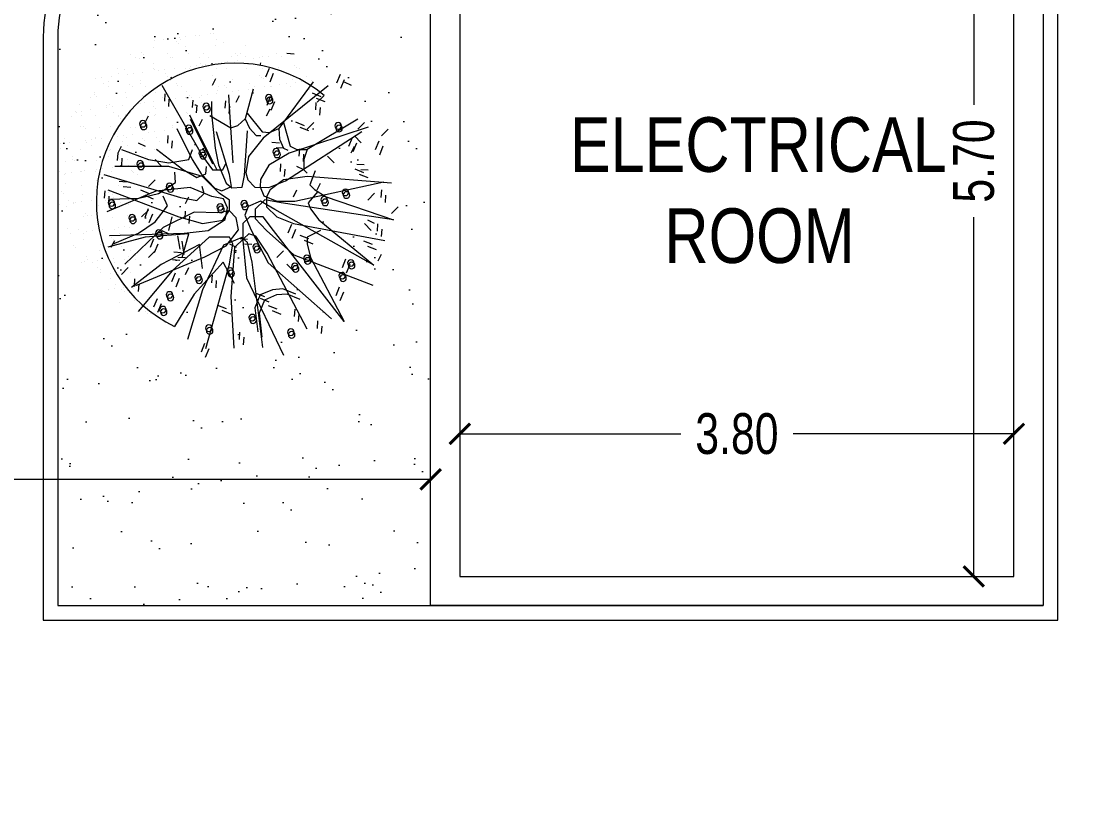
# Model space of a CAD drawing. Header units: millimetres. Extents: x -401 to 2889, y -234 to 146.
# Drawn here: x 91.46 to 98.68, y -14.78 to -9.48 of the extents above; entities that cross this region are included whole.
import ezdxf

# ---------------------------------------------------------------- set-up
doc = ezdxf.new("R2010")
doc.units = ezdxf.units.MM
doc.header["$LTSCALE"] = 3
doc.header["$MEASUREMENT"] = 0
doc.linetypes.add('AXES2', pattern=[1.125, 0.75, -0.125, 0.125, -0.125])
doc.linetypes.add('CONTINU', pattern=[0])
doc.layers.get('0').update_dxf_attribs({"color": 3, "lineweight": 9})
for name, color, linetype, lineweight in [('DIM-IN', 1, 'Continuous', 0), ('Drw - Arch - brick (0.20)', 7, 'CONTINU', 20), ('Drw - Dimension', 1, 'CONTINU', 0), ('HATCH', 253, 'Continuous', 0), ('hatch 2', 251, 'Continuous', 0), ('text', 7, 'Continuous', 0), ('WALKWAY', 42, 'Continuous', 13)]:
    doc.layers.add(name, color=color, linetype=linetype, lineweight=lineweight)
doc.layers.add('SCHEMATIC', color=7, linetype='Continuous')
doc.styles.add('drwazah arabic', font='ARIALUNI.TTF', dxfattribs={"width": 0.75})
doc.styles.get("Standard").update_dxf_attribs({"font": 'simplex.shx', "width": 0.8})
doc.dimstyles.new('Arch A-D 1-200m', dxfattribs={"dimscale": 2, "dimtxt": 0.14, "dimasz": 0.07, "dimexe": 0, "dimexo": 0, "dimgap": 0.05, "dimtad": 0, "dimzin": 1, "dimdsep": 46, "dimtxsty": 'drwazah arabic', "dimblk": 'ARCHTICK', "dimcen": 0, "dimse1": 1, "dimse2": 1, "dimclrd": 9, "dimclre": 9, "dimclrt": 6, "dimaunit": 2, "dimazin": 0, "dimtfac": 1, "dimtmove": 0, "dimatfit": 0, "dimldrblk": 'ARCHTICK', "dimfxl": 0.18, "dimtolj": 1, "dimtzin": 0, "dimlwd": 9, "dimlwe": 9, "dimarcsym": 2})

# ---------------------------------------------------------------- blocks, each defined once
blk = doc.blocks.new('A$C13B16592')
at = {"layer": 'SCHEMATIC', "color": 251, "lineweight": 0}
for p, q in [((1.161, 3.874), (1.161, 3.874)), ((1.277, 3.889), (1.277, 3.889)), ((1.472, 3.915), (1.472, 3.915)), ((1.484, 3.894), (1.484, 3.894)), ((1.546, 3.925), (1.546, 3.925)), ((1.663, 3.94), (1.663, 3.94)), ((1.714, 3.941), (1.714, 3.941)), ((1.858, 3.965), (1.858, 3.965)), ((1.889, 3.964), (1.889, 3.964)), ((1.931, 3.895), (1.931, 3.895)), ((1.155, 3.794), (1.155, 3.794)), ((1.432, 3.862), (1.432, 3.862)), ((1.458, 3.838), (1.458, 3.838)), ((1.542, 3.808), (1.542, 3.808)), ((1.917, 3.813), (1.917, 3.813)), ((2.014, 3.85), (2.014, 3.85)), ((2.283, 3.811), (2.283, 3.811)), ((0.876, 3.712), (0.876, 3.712)), ((0.936, 3.673), (0.936, 3.673)), ((0.982, 3.662), (0.982, 3.662)), ((1.001, 3.737), (1.001, 3.737)), ((1.028, 3.712), (1.028, 3.712)), ((1.322, 3.713), (1.322, 3.713)), ((1.357, 3.667), (1.357, 3.667)), ((1.382, 3.674), (1.382, 3.674)), ((1.583, 3.724), (1.583, 3.724)), ((1.723, 3.665), (1.723, 3.665)), ((1.768, 3.714), (1.768, 3.714)), ((1.829, 3.675), (1.829, 3.675)), ((1.99, 3.612), (1.99, 3.612)), ((2.064, 3.622), (2.064, 3.622)), ((2.11, 3.679), (2.11, 3.679)), ((2.156, 3.719), (2.156, 3.719)), ((2.181, 3.637), (2.181, 3.637)), ((2.183, 3.695), (2.183, 3.695)), ((2.215, 3.714), (2.215, 3.714)), ((2.275, 3.676), (2.275, 3.676)), ((2.375, 3.663), (2.375, 3.663)), ((2.45, 3.672), (2.45, 3.672)), ((2.486, 3.684), (2.486, 3.684)), ((2.567, 3.688), (2.567, 3.688)), ((2.661, 3.715), (2.661, 3.715)), ((2.721, 3.677), (2.721, 3.677)), ((0.708, 3.534), (0.708, 3.534)), ((0.797, 3.52), (0.797, 3.52)), ((1.024, 3.485), (1.024, 3.485)), ((1.152, 3.598), (1.152, 3.598)), ((1.154, 3.535), (1.154, 3.535)), ((1.164, 3.518), (1.164, 3.518)), ((1.218, 3.51), (1.218, 3.51)), ((1.293, 3.52), (1.293, 3.52)), ((1.409, 3.535), (1.409, 3.535)), ((1.551, 3.532), (1.551, 3.532)), ((1.6, 3.536), (1.6, 3.536)), ((1.604, 3.561), (1.604, 3.561)), ((1.679, 3.571), (1.679, 3.571)), ((1.726, 3.593), (1.726, 3.593)), ((1.752, 3.569), (1.752, 3.569)), ((1.795, 3.586), (1.795, 3.586)), ((2.679, 3.549), (2.679, 3.549)), ((2.881, 3.576), (2.881, 3.576)), ((2.907, 3.552), (2.907, 3.552)), ((2.939, 3.538), (2.939, 3.538)), ((0.447, 3.409), (0.447, 3.409)), ((0.521, 3.419), (0.521, 3.419)), ((0.545, 3.352), (0.545, 3.352)), ((0.604, 3.372), (0.604, 3.372)), ((0.638, 3.434), (0.638, 3.434)), ((0.721, 3.472), (0.721, 3.472)), ((0.833, 3.459), (0.833, 3.459)), ((0.907, 3.469), (0.907, 3.469)), ((0.991, 3.386), (0.991, 3.386)), ((0.992, 3.353), (0.992, 3.353)), ((1.295, 3.468), (1.295, 3.468)), ((1.321, 3.443), (1.321, 3.443)), ((3.032, 3.437), (3.032, 3.437)), ((3.084, 3.385), (3.084, 3.385)), ((0.431, 3.239), (0.431, 3.239)), ((0.606, 3.314), (0.606, 3.314)), ((0.806, 3.244), (0.806, 3.244)), ((0.864, 3.342), (0.864, 3.342)), ((0.891, 3.318), (0.891, 3.318)), ((1.052, 3.315), (1.052, 3.315)), ((0.246, 3.097), (0.246, 3.097)), ((0.377, 3.174), (0.377, 3.174)), ((0.433, 3.216), (0.433, 3.216)), ((0.46, 3.192), (0.46, 3.192)), ((0.613, 3.096), (0.613, 3.096)), ((0.823, 3.175), (0.823, 3.175)), ((1.015, 3.203), (1.015, 3.203)), ((0.193, 3.004), (0.193, 3.004)), ((0.215, 2.993), (0.215, 2.993)), ((0.268, 3.014), (0.268, 3.014)), ((0.384, 3.029), (0.384, 3.029)), ((0.579, 3.055), (0.579, 3.055)), ((0.584, 3.078), (0.584, 3.078)), ((0.654, 3.065), (0.654, 3.065)), ((0.661, 2.993), (0.661, 2.993)), ((0.77, 3.08), (0.77, 3.08)), ((0.815, 2.968), (0.815, 2.968)), ((0.154, 2.952), (0.154, 2.952)), ((0.275, 2.954), (0.275, 2.954)), ((0.44, 2.963), (0.44, 2.963)), ((0.721, 2.955), (0.721, 2.955)), ((0.727, 2.947), (0.727, 2.947)), ((0.753, 2.923), (0.753, 2.923)), ((0.255, 2.821), (0.255, 2.821)), ((0.296, 2.821), (0.296, 2.821)), ((0.323, 2.797), (0.323, 2.797)), ((0.493, 2.816), (0.493, 2.816)), ((0.622, 2.82), (0.622, 2.82)), ((0.014, 2.61), (0.014, 2.61)), ((0.062, 2.673), (0.062, 2.673)), ((0.131, 2.625), (0.131, 2.625)), ((0.325, 2.651), (0.325, 2.651)), ((0.331, 2.634), (0.331, 2.634)), ((0.391, 2.595), (0.391, 2.595)), ((0.4, 2.661), (0.4, 2.661)), ((0.447, 2.683), (0.447, 2.683)), ((0.449, 2.687), (0.449, 2.687)), ((0.516, 2.676), (0.516, 2.676)), ((0.017, 2.557), (0.017, 2.557)), ((0.162, 2.456), (0.162, 2.456)), ((0.264, 2.545), (0.264, 2.545)), ((0.071, 2.397), (0.071, 2.397)), ((0.159, 2.426), (0.159, 2.426)), ((0.186, 2.402), (0.186, 2.402)), ((0.458, 2.411), (0.458, 2.411)), ((0, 2.274), (0, 2.274)), ((0.06, 2.236), (0.06, 2.236)), ((0.072, 2.246), (0.072, 2.246)), ((0.146, 2.256), (0.146, 2.256)), ((0.263, 2.271), (0.263, 2.271)), ((0.273, 2.269), (0.273, 2.269)), ((0.31, 2.288), (0.31, 2.288)), ((0.446, 2.275), (0.446, 2.275)), ((0.457, 2.297), (0.457, 2.297)), ((0.08, 2.121), (0.08, 2.121)), ((0.278, 2.097), (0.278, 2.097)), ((0.453, 2.157), (0.453, 2.157)), ((0.467, 2.135), (0.467, 2.135)), ((0.022, 2.031), (0.022, 2.031)), ((0.049, 2.007), (0.049, 2.007)), ((0.282, 1.993), (0.282, 1.993)), ((0.009, 1.867), (0.009, 1.867)), ((0.089, 1.845), (0.089, 1.845)), ((0.116, 1.915), (0.116, 1.915)), ((0.173, 1.893), (0.173, 1.893)), ((0.176, 1.877), (0.176, 1.877)), ((0.204, 1.893), (0.204, 1.893)), ((0.278, 1.902), (0.278, 1.902)), ((0.395, 1.918), (0.395, 1.918)), ((0.291, 1.717), (0.291, 1.717)), ((0.316, 1.762), (0.316, 1.762)), ((0.342, 1.738), (0.342, 1.738)), ((0.394, 1.738), (0.394, 1.738)), ((0.098, 1.569), (0.098, 1.569)), ((0.231, 1.557), (0.231, 1.557)), ((0.411, 1.549), (0.411, 1.549)), ((0.467, 1.624), (0.467, 1.624)), ((0.141, 1.513), (0.141, 1.513)), ((0.292, 1.518), (0.292, 1.518)), ((0.3, 1.441), (0.3, 1.441)), ((0.336, 1.539), (0.336, 1.539)), ((0.179, 1.367), (0.179, 1.367)), ((0.205, 1.343), (0.205, 1.343)), ((0.494, 1.306), (0.494, 1.306)), ((0.509, 1.379), (0.509, 1.379)), ((0.309, 1.165), (0.309, 1.165)), ((0.33, 1.229), (0.33, 1.229)), ((0.347, 1.198), (0.347, 1.198)), ((0.468, 1.185), (0.468, 1.185)), ((0.543, 1.195), (0.543, 1.195)), ((0.273, 1.16), (0.273, 1.16)), ((0.408, 1.159), (0.408, 1.159)), ((0.473, 1.098), (0.473, 1.098)), ((0.499, 1.074), (0.499, 1.074)), ((0.503, 1.03), (0.503, 1.03)), ((0.624, 0.96), (0.624, 0.96)), ((0.625, 1.021), (0.625, 1.021)), ((0.6, 0.832), (0.6, 0.832)), ((0.675, 0.842), (0.675, 0.842)), ((0.685, 0.887), (0.685, 0.887)), ((0.766, 0.829), (0.766, 0.829)), ((0.791, 0.857), (0.791, 0.857)), ((0.793, 0.805), (0.793, 0.805)), ((0.741, 0.662), (0.741, 0.662)), ((0.887, 0.759), (0.887, 0.759)), ((0.917, 0.691), (0.917, 0.691)), ((1.06, 0.56), (1.06, 0.56)), ((1.086, 0.536), (1.086, 0.536)), ((1.118, 0.529), (1.118, 0.529))]:
    blk.add_line(p, q, dxfattribs=at)
at = {"layer": 'SCHEMATIC', "color": 96, "lineweight": 0}
blk.add_line((2.787, 3.721), (2.877, 3.714), dxfattribs=at)
at = {"layer": 'SCHEMATIC', "color": 40, "lineweight": 0}
for p, q in [((1.868, 3.6), (1.868, 3.577)), ((2.466, 3.604), (2.458, 3.573)), ((2.531, 3.434), (2.574, 3.541)), ((1.365, 3.433), (1.375, 3.413)), ((2.581, 3.37), (2.625, 3.476)), ((3.109, 3.371), (2.689, 2.799)), ((3.4, 3.358), (3.443, 3.464)), ((3.45, 3.294), (3.493, 3.4)), ((1.291, 3.135), (1.297, 3.225)), ((2.376, 3.283), (2.275, 2.919)), ((3.292, 3.322), (2.498, 2.683)), ((3.206, 3.189), (3.1, 3.232)), ((1.27, 3.176), (1.27, 3.176)), ((1.341, 3.071), (1.347, 3.161)), ((1.632, 3.057), (1.638, 3.148)), ((1.864, 3.129), (1.863, 2.981)), ((2.032, 3.049), (2.038, 3.14)), ((2.544, 3.087), (2.587, 3.194)), ((2.594, 3.023), (2.638, 3.13)), ((3.141, 3.029), (3.147, 3.12)), ((3.257, 3.125), (3.15, 3.168)), ((1.596, 2.968), (1.654, 2.849)), ((1.682, 2.993), (1.688, 3.084)), ((1.863, 2.981), (1.908, 2.559)), ((2.082, 2.985), (2.088, 3.075)), ((2.301, 2.988), (2.486, 2.757)), ((3.191, 2.965), (3.197, 3.056)), ((1.604, 2.914), (1.877, 2.367)), ((1.654, 2.849), (1.927, 2.303)), ((1.845, 2.96), (2.099, 2.809)), ((2.186, 2.836), (2.275, 2.919)), ((2.275, 2.919), (2.329, 2.803)), ((2.894, 2.882), (3.001, 2.838)), ((1.329, 2.622), (1.335, 2.713)), ((1.438, 2.799), (1.628, 2.42)), ((2.083, 2.235), (1.925, 2.757)), ((2.099, 2.809), (2.186, 2.836)), ((2.268, 2.226), (2.304, 2.77)), ((2.329, 2.803), (2.413, 2.714)), ((2.413, 2.714), (2.47, 2.713)), ((2.486, 2.757), (2.576, 2.751)), ((2.576, 2.751), (2.689, 2.799)), ((2.689, 2.799), (2.698, 2.67)), ((2.771, 2.158), (3.707, 2.764)), ((3.782, 2.816), (2.814, 2.499)), ((2.945, 2.818), (3.051, 2.774)), ((1.38, 2.558), (1.386, 2.649)), ((2.498, 2.683), (2.319, 2.458)), ((2.695, 2.622), (2.604, 2.628)), ((2.698, 2.67), (2.745, 2.558)), ((3.548, 2.583), (3.592, 2.69)), ((3.598, 2.519), (3.642, 2.626)), ((3.873, 2.543), (3.917, 2.65)), ((3.924, 2.479), (3.967, 2.586)), ((0.714, 2.409), (0.72, 2.499)), ((1.19, 2.545), (1.508, 2.301)), ((1.908, 2.559), (1.949, 2.356)), ((2.319, 2.458), (2.285, 2.258)), ((2.814, 2.499), (2.568, 2.351)), ((2.745, 2.558), (2.655, 2.564)), ((2.745, 2.558), (2.798, 2.536)), ((2.939, 2.46), (2.945, 2.551)), ((2.989, 2.396), (2.995, 2.487)), ((0.741, 2.414), (0.741, 2.414)), ((0.765, 2.345), (0.771, 2.435)), ((2.568, 2.351), (2.465, 2.176)), ((2.708, 2.275), (2.714, 2.366)), ((3.733, 2.353), (3.642, 2.359)), ((0.545, 2.238), (1.485, 1.953)), ((2.108, 2.091), (2.083, 2.235)), ((2.24, 2.082), (2.268, 2.226)), ((2.285, 2.258), (2.311, 2.171)), ((2.759, 2.211), (2.765, 2.302)), ((3.132, 2.28), (3.07, 2.11)), ((3.62, 2.305), (3.727, 2.262)), ((3.671, 2.241), (3.777, 2.198)), ((3.783, 2.288), (3.693, 2.294)), ((0.784, 2.088), (0.875, 2.082)), ((1.991, 2.037), (2.108, 2.091)), ((2.043, 2.132), (2.112, 2.072)), ((2.112, 2.072), (2.24, 2.082)), ((2.311, 2.171), (2.395, 2.083)), ((2.395, 2.083), (2.567, 2.078)), ((2.465, 2.176), (2.459, 2.086)), ((2.459, 2.086), (2.506, 1.973)), ((2.567, 2.078), (2.771, 2.158)), ((2.884, 1.911), (3.974, 2.148)), ((3.07, 2.11), (3.126, 2.051)), ((0.556, 1.946), (0.562, 2.037)), ((1.106, 2), (0.999, 2.044)), ((1.325, 1.854), (1.271, 1.971)), ((2.059, 1.827), (2.012, 1.94)), ((2.506, 1.973), (2.665, 1.908)), ((3.165, 2.026), (3.046, 1.889)), ((3.126, 2.051), (3.267, 1.961)), ((3.267, 1.961), (4.092, 1.679)), ((3.943, 1.956), (3.949, 2.047)), ((3.993, 1.892), (4, 1.983)), ((0.622, 1.878), (0.622, 1.878)), ((2.465, 1.909), (2.315, 1.846)), ((2.519, 1.924), (2.401, 1.812)), ((2.64, 1.807), (2.465, 1.909)), ((2.719, 1.89), (2.519, 1.924)), ((2.665, 1.908), (2.884, 1.911)), ((3.046, 1.889), (3.078, 1.814)), ((1.653, 1.776), (1.274, 1.585)), ((1.541, 1.698), (1.547, 1.789)), ((1.94, 1.768), (1.653, 1.776))]:
    blk.add_line(p, q, dxfattribs=at)
at = {"layer": 'SCHEMATIC', "color": 76, "lineweight": 0}
for p, q in [((1.926, 3.537), (1.926, 3.537)), ((2.046, 3.536), (2.046, 3.536)), ((2.292, 3.535), (2.292, 3.535)), ((2.307, 3.581), (2.307, 3.581)), ((2.493, 3.537), (2.493, 3.537)), ((1.366, 3.39), (1.366, 3.39)), ((1.438, 3.354), (1.438, 3.354)), ((1.732, 3.389), (1.732, 3.389)), ((1.877, 3.455), (1.877, 3.455)), ((1.878, 3.329), (1.919, 3.412)), ((1.884, 3.355), (1.884, 3.355)), ((2.119, 3.403), (2.119, 3.403)), ((2.33, 3.356), (2.33, 3.356)), ((2.45, 3.45), (2.45, 3.45)), ((2.477, 3.426), (2.477, 3.426)), ((2.495, 3.407), (2.495, 3.407)), ((2.777, 3.356), (2.777, 3.356)), ((2.861, 3.406), (2.861, 3.406)), ((2.893, 3.36), (2.893, 3.36)), ((2.968, 3.37), (2.968, 3.37)), ((3.49, 3.37), (3.573, 3.329)), ((1.173, 3.242), (1.173, 3.242)), ((1.257, 3.329), (1.754, 2.461)), ((1.446, 3.329), (1.446, 3.329)), ((1.498, 3.315), (1.498, 3.315)), ((1.56, 3.256), (1.56, 3.256)), ((1.927, 3.233), (1.927, 3.233)), ((1.935, 3.261), (1.935, 3.261)), ((1.944, 3.316), (1.944, 3.316)), ((2.019, 3.324), (2.019, 3.324)), ((2.046, 3.3), (2.046, 3.3)), ((2.122, 3.258), (2.122, 3.258)), ((2.196, 3.268), (2.196, 3.268)), ((2.313, 3.283), (2.313, 3.283)), ((2.391, 3.317), (2.391, 3.317)), ((2.508, 3.309), (2.508, 3.309)), ((2.582, 3.319), (2.582, 3.319)), ((2.601, 3.312), (2.601, 3.312)), ((2.699, 3.334), (2.699, 3.334)), ((2.837, 3.318), (2.837, 3.318)), ((3.063, 3.278), (3.063, 3.278)), ((0.965, 3.106), (0.965, 3.106)), ((1, 3.11), (1, 3.11)), ((1.039, 3.116), (1.039, 3.116)), ((1.156, 3.131), (1.156, 3.131)), ((1.35, 3.157), (1.35, 3.157)), ((1.375, 3.114), (1.375, 3.114)), ((1.425, 3.166), (1.425, 3.166)), ((1.541, 3.182), (1.541, 3.182)), ((1.589, 3.198), (1.589, 3.198)), ((1.615, 3.174), (1.615, 3.174)), ((1.716, 3.177), (1.716, 3.177)), ((1.736, 3.207), (1.736, 3.207)), ((1.741, 3.113), (1.741, 3.113)), ((1.811, 3.217), (1.811, 3.217)), ((2.071, 3.213), (2.084, 2.998)), ((2.167, 3.122), (2.208, 3.205)), ((3.16, 3.122), (3.242, 3.205)), ((1.107, 2.994), (1.107, 2.994)), ((1.158, 3.073), (1.158, 3.073)), ((1.182, 2.966), (1.182, 2.966)), ((1.184, 3.048), (1.184, 3.048)), ((1.554, 2.995), (1.554, 2.995)), ((1.569, 2.98), (1.569, 2.98)), ((2.084, 2.998), (2.126, 2.378)), ((2.539, 2.957), (2.581, 3.039)), ((1.051, 2.874), (1.092, 2.957)), ((1.168, 2.956), (1.168, 2.956)), ((1.309, 2.934), (1.309, 2.934)), ((1.384, 2.838), (1.384, 2.838)), ((1.712, 2.833), (1.754, 2.915)), ((2.746, 2.874), (2.829, 2.585)), ((3.656, 2.915), (3.035, 2.543)), ((3.035, 2.791), (3.118, 2.874)), ((3.656, 2.791), (3.738, 2.874)), ((0.786, 2.711), (0.786, 2.711)), ((0.878, 2.808), (0.878, 2.808)), ((0.902, 2.727), (0.902, 2.727)), ((0.939, 2.816), (0.939, 2.816)), ((1.009, 2.833), (1.009, 2.833)), ((1.097, 2.752), (1.097, 2.752)), ((1.171, 2.762), (1.171, 2.762)), ((1.288, 2.777), (1.288, 2.777)), ((1.385, 2.817), (1.385, 2.817)), ((3.697, 2.626), (3.614, 2.709)), ((3.945, 2.709), (4.028, 2.791)), ((0.711, 2.701), (0.711, 2.701)), ((0.72, 2.502), (0.761, 2.585)), ((0.777, 2.635), (0.777, 2.635)), ((0.824, 2.692), (0.824, 2.692)), ((0.837, 2.596), (0.837, 2.596)), ((0.968, 2.626), (1.051, 2.585)), ((1.021, 2.678), (1.021, 2.678)), ((1.047, 2.654), (1.047, 2.654)), ((1.191, 2.69), (1.191, 2.69)), ((1.223, 2.635), (1.223, 2.635)), ((2.829, 2.585), (2.911, 2.543)), ((3.573, 2.502), (3.614, 2.585)), ((0.59, 2.552), (0.59, 2.552)), ((0.608, 2.457), (0.608, 2.457)), ((0.616, 2.528), (0.616, 2.528)), ((0.631, 2.543), (0.631, 2.543)), ((0.761, 2.543), (1.092, 2.419)), ((1.018, 2.557), (1.018, 2.557)), ((1.055, 2.458), (1.055, 2.458)), ((1.172, 2.539), (1.172, 2.539)), ((1.588, 2.419), (1.63, 2.543)), ((1.754, 2.461), (1.878, 2.295)), ((2.911, 2.543), (3.035, 2.543)), ((3.035, 2.543), (2.994, 2.419)), ((3.284, 2.461), (3.366, 2.378)), ((0.649, 2.322), (0.649, 2.322)), ((1.34, 2.336), (0.679, 2.336)), ((0.833, 2.416), (0.833, 2.416)), ((0.843, 2.348), (0.843, 2.348)), ((0.918, 2.358), (0.918, 2.358)), ((1.034, 2.373), (1.034, 2.373)), ((1.092, 2.419), (1.34, 2.378)), ((1.257, 2.336), (1.175, 2.419)), ((1.34, 2.378), (1.588, 2.419)), ((1.754, 2.212), (1.34, 2.336)), ((1.796, 2.245), (1.802, 2.336)), ((2.002, 2.295), (2.043, 2.378)), ((2.994, 2.295), (2.911, 2.336)), ((2.994, 2.419), (2.994, 2.295)), ((0.507, 2.237), (0.507, 2.237)), ((0.532, 2.307), (0.532, 2.307)), ((0.64, 2.267), (0.64, 2.267)), ((0.884, 2.283), (0.884, 2.283)), ((0.892, 2.276), (0.892, 2.276)), ((0.91, 2.259), (0.91, 2.259)), ((0.953, 2.237), (0.953, 2.237)), ((1.027, 2.281), (1.027, 2.281)), ((1.424, 2.137), (1.415, 2.265)), ((1.508, 2.301), (1.683, 2.198)), ((1.96, 2.006), (1.754, 2.212)), ((1.878, 2.295), (2.002, 2.295)), ((3.035, 2.212), (2.746, 2.171)), ((2.994, 2.295), (3.035, 2.254)), ((4.069, 2.13), (3.035, 2.212)), ((0.479, 2.133), (0.479, 2.133)), ((0.724, 2.098), (0.724, 2.098)), ((0.842, 2.139), (0.842, 2.139)), ((1.092, 2.088), (1.175, 2.171)), ((1.602, 2.076), (1.181, 2.032)), ((1.215, 2.005), (1.424, 2.137)), ((1.868, 1.967), (1.602, 2.076)), ((1.774, 2.002), (1.748, 2.089)), ((2.746, 2.171), (2.581, 2.047)), ((3.16, 2.047), (3.201, 2.13)), ((1.181, 2.032), (0.581, 1.78)), ((0.59, 1.943), (0.59, 1.943)), ((0.596, 2.047), (1.464, 1.716)), ((0.604, 2.019), (0.604, 2.019)), ((0.628, 1.935), (0.975, 1.948)), ((0.649, 1.991), (0.649, 1.991)), ((0.664, 1.953), (0.664, 1.953)), ((0.781, 1.969), (0.781, 1.969)), ((0.975, 1.948), (1.215, 2.005)), ((1.156, 1.936), (1.05, 1.98)), ((1.485, 1.953), (1.685, 1.919)), ((1.547, 1.882), (1.588, 1.964)), ((1.685, 1.919), (1.774, 2.002)), ((2.012, 1.94), (1.868, 1.967)), ((2.084, 1.923), (1.96, 2.006)), ((2.581, 2.047), (2.539, 1.964)), ((2.539, 1.964), (2.539, 1.84)), ((2.87, 1.964), (2.911, 2.047)), ((3.78, 1.923), (3.862, 2.006)), ((0.476, 1.859), (0.476, 1.859)), ((0.562, 1.916), (0.562, 1.916)), ((0.747, 1.888), (0.747, 1.888)), ((0.773, 1.864), (0.773, 1.864)), ((0.851, 1.863), (0.851, 1.863)), ((1.176, 1.657), (1.325, 1.854)), ((2.084, 1.799), (2.084, 1.923)), ((2.539, 1.84), (2.663, 1.716)), ((4.069, 1.758), (4.152, 1.84)), ((0.658, 1.715), (0.658, 1.715)), ((0.84, 1.739), (0.84, 1.739)), ((0.898, 1.75), (0.898, 1.75)), ((1.009, 1.716), (1.092, 1.799)), ((1.34, 1.551), (1.382, 1.716)), ((1.464, 1.716), (1.754, 1.634)), ((2.002, 1.675), (2.084, 1.799)), ((2.333, 1.716), (2.25, 1.634)), ((2.498, 1.716), (2.333, 1.716)), ((2.622, 1.551), (2.498, 1.716)), ((2.663, 1.716), (2.87, 1.634)), ((0.485, 1.582), (0.485, 1.582)), ((0.527, 1.564), (0.527, 1.564)), ((0.678, 1.557), (0.678, 1.557)), ((0.722, 1.59), (0.722, 1.59)), ((0.796, 1.6), (0.796, 1.6)), ((1.274, 1.585), (0.802, 1.139)), ((0.86, 1.587), (0.86, 1.587)), ((0.971, 1.519), (1.176, 1.657)), ((1.257, 1.551), (1.34, 1.51)), ((1.754, 1.634), (2.002, 1.675)), ((2.25, 1.634), (2.25, 1.427)), ((3.49, 0.434), (2.622, 1.551)), ((2.87, 1.634), (3.986, 1.427)), ((3.201, 1.551), (3.035, 1.468)), ((3.738, 1.634), (3.821, 1.551)), ((3.862, 1.634), (3.78, 1.675)), ((3.897, 1.54), (3.903, 1.631)), ((3.947, 1.476), (3.954, 1.567)), ((1.051, 1.468), (0.596, 1.344)), ((0.61, 1.493), (0.61, 1.493)), ((0.616, 1.487), (1.529, 1.517)), ((0.636, 1.469), (0.636, 1.469)), ((0.637, 1.344), (0.679, 1.427)), ((0.667, 1.439), (0.667, 1.439)), ((0.738, 1.519), (0.738, 1.519)), ((1.588, 1.51), (1.051, 1.468)), ((1.836, 1.468), (1.382, 1.055)), ((1.479, 1.32), (1.454, 1.485)), ((1.506, 1.22), (1.588, 1.51)), ((2.002, 1.468), (1.836, 1.468)), ((2.084, 1.468), (2.002, 1.468)), ((2.126, 1.385), (2.084, 1.468)), ((2.25, 1.427), (2.291, 0.972)), ((3.035, 1.468), (3.035, 1.385)), ((3.725, 1.424), (3.832, 1.381)), ((0.761, 1.355), (0.761, 1.355)), ((0.869, 1.311), (0.869, 1.311)), ((1.092, 1.22), (1.175, 1.303)), ((1.719, 1.377), (1.248, 1.135)), ((1.754, 1.083), (1.719, 1.377)), ((2.084, 1.137), (2.126, 1.385)), ((2.084, 1.385), (2.167, 1.344)), ((2.663, 1.22), (2.746, 1.303)), ((3.035, 1.385), (3.077, 1.22)), ((3.776, 1.36), (3.882, 1.317)), ((0.659, 1.211), (0.659, 1.211)), ((0.676, 1.163), (0.676, 1.163)), ((0.793, 1.199), (0.793, 1.199)), ((0.854, 1.236), (0.854, 1.236)), ((0.903, 1.224), (0.903, 1.224)), ((0.928, 1.246), (0.928, 1.246)), ((0.93, 1.2), (0.93, 1.2)), ((0.938, 0.876), (1.781, 1.226)), ((3.077, 1.22), (3.49, 0.434)), ((3.467, 1.096), (3.51, 1.202)), ((3.904, 1.179), (3.945, 1.261)), ((0.761, 1.013), (0.844, 1.096)), ((0.854, 1.16), (0.854, 1.16)), ((0.878, 1.035), (0.878, 1.035)), ((1.248, 1.135), (0.883, 0.85)), ((1.382, 1.055), (0.968, 0.559)), ((1.547, 1.013), (1.588, 1.096)), ((1.795, 0.104), (2.084, 1.137)), ((2.787, 1.137), (2.87, 1.055)), ((3.517, 1.032), (3.561, 1.138)), ((2.291, 0.972), (2.746, 0.021)), ((0.909, 0.84), (0.909, 0.84)), ((0.97, 0.801), (0.97, 0.801)), ((0.986, 0.883), (0.986, 0.883)), ((1.755, 0.822), (1.569, 0.215)), ((3.44, 0.691), (3.483, 0.797)), ((1.653, 0.77), (1.412, 0.375)), ((1.081, 0.625), (1.081, 0.625)), ((1.193, 0.539), (1.193, 0.539)), ((1.263, 0.481), (1.263, 0.481))]:
    blk.add_line(p, q, dxfattribs=at)
at = {"layer": 'SCHEMATIC', "color": 44, "lineweight": 0}
for p, q in [((1.628, 2.42), (1.738, 2.245)), ((1.949, 2.356), (2.043, 2.132)), ((1.683, 2.198), (1.796, 2.245)), ((1.738, 2.245), (1.906, 2.068)), ((0.734, 2.153), (0.824, 2.146)), ((1.906, 2.068), (1.991, 2.037)), ((0.606, 1.882), (0.612, 1.972)), ((1.05, 1.713), (1.094, 1.819)), ((1.1, 1.648), (1.144, 1.755)), ((1.591, 1.634), (1.597, 1.724)), ((0.651, 1.384), (0.971, 1.519)), ((1.116, 1.344), (1.16, 1.45)), ((1.529, 1.256), (1.504, 1.421)), ((1.167, 1.28), (1.21, 1.386)), ((1.388, 1.194), (1.478, 1.187)), ((1.404, 1.288), (1.495, 1.282)), ((1.454, 1.224), (1.545, 1.218)), ((1.38, 0.926), (1.423, 1.032)), ((0.921, 0.866), (0.927, 0.956)), ((1.43, 0.862), (1.474, 0.968)), ((0.971, 0.801), (0.977, 0.892)), ((1.159, 0.613), (1.202, 0.719)), ((1.209, 0.549), (1.253, 0.655)), ((1.741, 0.064), (1.784, 0.171))]:
    blk.add_line(p, q, dxfattribs=at)
at = {"layer": 'SCHEMATIC', "color": 71, "lineweight": 0}
for p, q in [((2.031, 1.683), (2.059, 1.827)), ((2.315, 1.846), (2.272, 1.74)), ((2.401, 1.812), (2.398, 1.698)), ((3.851, 1.125), (2.64, 1.807)), ((4.092, 1.679), (2.719, 1.89)), ((3.078, 1.814), (3.178, 1.68)), ((1.822, 1.552), (2.031, 1.683)), ((2.084, 1.793), (1.94, 1.768)), ((2.168, 1.704), (2.084, 1.793)), ((2.193, 1.56), (2.168, 1.704)), ((2.272, 1.74), (2.35, 1.553)), ((2.398, 1.698), (2.537, 1.55)), ((3.178, 1.68), (3.851, 1.125)), ((1.529, 1.517), (1.822, 1.552)), ((2.043, 1.363), (2.193, 1.56)), ((2.35, 1.553), (2.56, 1.156)), ((2.537, 1.55), (2.874, 1.253)), ((2.803, 1.523), (2.847, 1.629)), ((2.854, 1.458), (2.897, 1.565)), ((2.16, 1.432), (2.01, 1.369)), ((2.262, 1.454), (2.144, 1.343)), ((2.235, 1.463), (2.16, 1.432)), ((2.216, 1.453), (2.307, 1.446)), ((2.304, 1.404), (2.235, 1.463)), ((2.321, 1.51), (2.262, 1.454)), ((2.407, 1.479), (2.321, 1.51)), ((2.545, 1.274), (2.407, 1.479)), ((2.947, 1.495), (3.054, 1.451)), ((2.998, 1.431), (3.104, 1.387)), ((2.01, 1.369), (1.755, 0.822)), ((1.781, 1.226), (2.043, 1.363)), ((2.144, 1.343), (2.099, 0.741)), ((2.267, 1.388), (2.357, 1.382)), ((2.361, 1.164), (2.304, 1.404)), ((2.009, 1.162), (1.653, 0.77)), ((2.145, 0.9), (2.009, 1.162)), ((2.491, 0.117), (2.361, 1.164)), ((3.036, 0.341), (2.545, 1.274)), ((2.874, 1.253), (3.84, 0.881)), ((2.56, 1.156), (3.334, 0.467)), ((1.87, 0.911), (1.876, 1.002)), ((1.921, 0.847), (1.927, 0.938)), ((2.408, 0.784), (2.514, 0.741)), ((2.611, 0.825), (2.461, 0.762)), ((2.739, 0.835), (2.611, 0.825)), ((2.899, 0.77), (2.739, 0.835)), ((3.389, 0.755), (3.433, 0.861)), ((2.099, 0.741), (2.138, 0.107)), ((2.461, 0.762), (2.396, 0.603)), ((2.512, 0.698), (2.446, 0.539)), ((2.459, 0.72), (2.565, 0.677)), ((2.662, 0.761), (2.512, 0.698)), ((2.79, 0.771), (2.662, 0.761)), ((2.949, 0.705), (2.79, 0.771)), ((2.049, 0.59), (1.943, 0.633)), ((2.1, 0.526), (1.993, 0.569)), ((2.396, 0.603), (2.431, 0.309)), ((2.446, 0.539), (2.481, 0.245)), ((2.668, 0.585), (2.562, 0.628)), ((2.718, 0.521), (2.612, 0.564)), ((2.881, 0.498), (2.887, 0.588)), ((2.931, 0.434), (2.937, 0.524)), ((3.162, 0.351), (3.168, 0.442)), ((2.206, 0.215), (2.212, 0.306)), ((3.213, 0.287), (3.219, 0.378)), ((2.257, 0.151), (2.263, 0.242)), ((1.791, 0), (1.835, 0.106))]:
    blk.add_line(p, q, dxfattribs=at)
at = {"layer": 'SCHEMATIC', "color": 251, "lineweight": 0}
blk.add_arc((2.152, 1.903), 1.698, 50.0542, 244.1755, dxfattribs=at)
at = {"layer": 'SCHEMATIC', "color": 40, "lineweight": 0}
for centre, start, end in [((1.799, 3.07), 22.7398, 202.7398), ((2.566, 3.176), 22.7398, 202.7398), ((2.566, 3.176), 202.7398, 22.7398), ((1.799, 3.07), 202.7398, 22.7398), ((1.023, 2.858), 22.7398, 202.7398), ((1.023, 2.858), 202.7398, 22.7398), ((1.586, 2.8), 22.7398, 202.7398), ((3.415, 2.833), 22.7398, 202.7398), ((3.415, 2.833), 202.7398, 22.7398), ((1.586, 2.8), 202.7398, 22.7398), ((1.75, 2.499), 22.7398, 202.7398), ((1.75, 2.499), 202.7398, 22.7398), ((2.656, 2.515), 22.7398, 202.7398), ((2.656, 2.515), 202.7398, 22.7398), ((0.99, 2.368), 22.7398, 202.7398), ((0.99, 2.368), 202.7398, 22.7398), ((1.35, 2.091), 22.7398, 202.7398), ((1.35, 2.091), 202.7398, 22.7398), ((3.244, 1.927), 22.7398, 202.7398), ((3.244, 1.927), 202.7398, 22.7398), ((3.505, 2.017), 22.7398, 202.7398), ((3.505, 2.017), 202.7398, 22.7398), ((0.639, 1.887), 22.7398, 202.7398), ((0.639, 1.887), 202.7398, 22.7398), ((1.97, 1.838), 22.7398, 202.7398), ((1.97, 1.838), 202.7398, 22.7398), ((2.264, 1.878), 22.7398, 202.7398), ((2.264, 1.878), 202.7398, 22.7398), ((0.892, 1.707), 22.7398, 202.7398), ((0.892, 1.707), 202.7398, 22.7398), ((1.219, 1.519), 22.7398, 202.7398), ((1.219, 1.519), 202.7398, 22.7398), ((2.411, 1.348), 22.7398, 202.7398), ((2.411, 1.348), 202.7398, 22.7398), ((3.032, 1.209), 22.7398, 202.7398), ((3.032, 1.209), 202.7398, 22.7398), ((3.57, 1.152), 22.7398, 202.7398), ((3.57, 1.152), 202.7398, 22.7398), ((2.093, 1.054), 22.7398, 202.7398), ((2.093, 1.054), 202.7398, 22.7398), ((2.885, 1.111), 22.7398, 202.7398), ((2.885, 1.111), 202.7398, 22.7398), ((3.464, 0.997), 22.7398, 202.7398), ((1.701, 0.973), 22.7398, 202.7398), ((1.701, 0.973), 202.7398, 22.7398), ((3.464, 0.997), 202.7398, 22.7398), ((1.35, 0.761), 22.7398, 202.7398), ((1.35, 0.761), 202.7398, 22.7398), ((1.268, 0.581), 22.7398, 202.7398), ((1.268, 0.581), 202.7398, 22.7398), ((2.362, 0.483), 22.7398, 202.7398), ((1.831, 0.353), 22.7398, 202.7398), ((2.362, 0.483), 202.7398, 22.7398), ((1.831, 0.353), 202.7398, 22.7398), ((2.836, 0.304), 22.7398, 202.7398), ((2.836, 0.304), 202.7398, 22.7398)]:
    blk.add_arc(centre, 0.0396, start, end, dxfattribs=at)
at = {"layer": 'SCHEMATIC', "color": 76, "lineweight": 0}
for centre, start, end in [((2.577, 3.144), 0, 180), ((2.577, 3.144), 180, 0), ((1.81, 3.038), 0, 180), ((1.81, 3.038), 180, 0), ((1.034, 2.826), 0, 180), ((3.426, 2.801), 0, 180), ((1.034, 2.826), 180, 0), ((1.597, 2.769), 0, 180), ((1.597, 2.769), 180, 0), ((3.426, 2.801), 180, 0), ((1.761, 2.467), 0, 180), ((1.761, 2.467), 180, 0), ((2.667, 2.483), 0, 180), ((2.667, 2.483), 180, 0), ((1.001, 2.336), 0, 180), ((1.001, 2.336), 180, 0), ((1.361, 2.059), 0, 180), ((1.361, 2.059), 180, 0), ((3.255, 1.895), 0, 180), ((3.516, 1.985), 0, 180), ((3.516, 1.985), 180, 0), ((0.65, 1.855), 0, 180), ((0.65, 1.855), 180, 0), ((1.981, 1.806), 0, 180), ((1.981, 1.806), 180, 0), ((2.275, 1.846), 0, 180), ((2.275, 1.846), 180, 0), ((3.255, 1.895), 180, 0), ((0.903, 1.675), 0, 180), ((0.903, 1.675), 180, 0), ((1.23, 1.487), 0, 180), ((1.23, 1.487), 180, 0), ((2.422, 1.316), 0, 180), ((2.422, 1.316), 180, 0), ((3.042, 1.177), 0, 180), ((3.042, 1.177), 180, 0), ((3.581, 1.12), 0, 180), ((2.104, 1.022), 0, 180), ((2.895, 1.079), 0, 180), ((2.895, 1.079), 180, 0), ((3.581, 1.12), 180, 0), ((1.712, 0.941), 0, 180), ((1.712, 0.941), 180, 0), ((2.104, 1.022), 180, 0), ((3.475, 0.965), 0, 180), ((3.475, 0.965), 180, 0), ((1.361, 0.729), 0, 180), ((1.361, 0.729), 180, 0), ((1.279, 0.549), 0, 180), ((1.279, 0.549), 180, 0), ((2.373, 0.451), 0, 180), ((2.373, 0.451), 180, 0), ((1.842, 0.321), 0, 180), ((1.842, 0.321), 180, 0), ((2.846, 0.272), 0, 180), ((2.846, 0.272), 180, 0)]:
    blk.add_arc(centre, 0.0403, start, end, dxfattribs=at)
blk = doc.blocks.new('_ArchTick')
at = {"color": 0, "linetype": 'ByBlock', "const_width": 0.15}
blk.add_lwpolyline([(-0.5, -0.5), (0.5, 0.5)], dxfattribs=at)
blk = doc.blocks.new('*D35')
at = {"layer": 'Defpoints', "color": 0, "transparency": 16777216}
for p in [(97.8011, -7.5905), (97.8011, -13.2905), (97.9957, -13.2905)]:
    blk.add_point(p, dxfattribs=at)
at = {"layer": 'Drw - Dimension', "color": 9, "linetype": 'ByBlock', "lineweight": 9, "transparency": 16777216}
for p, q in [((97.9957, -7.5905), (97.9957, -10.055)), ((97.9957, -13.2905), (97.9957, -10.826))]:
    blk.add_line(p, q, dxfattribs=at)
at = {"layer": 'Drw - Dimension', "color": 9, "lineweight": 9, "transparency": 16777216, "xscale": 0.14, "yscale": 0.14, "zscale": 0.14}
for p, rotation in [((97.9957, -7.5905), 90), ((97.9957, -13.2905), 270)]:
    blk.add_blockref('_ArchTick', p, dxfattribs=dict(at, rotation=rotation))
at = {"layer": 'Drw - Dimension', "color": 6, "transparency": 16777216, "insert": (97.9957, -10.4405), "char_height": 0.28, "attachment_point": 5, "rotation": 90, "style": 'drwazah arabic'}
blk.add_mtext('\\A1;5.70', dxfattribs=at)
blk = doc.blocks.new('*D36')
at = {"layer": 'Defpoints', "color": 0, "transparency": 16777216}
for p in [(94.471, -12.2796), (98.271, -12.2796), (98.271, -12.3124)]:
    blk.add_point(p, dxfattribs=at)
at = {"layer": 'Drw - Dimension', "color": 9, "linetype": 'ByBlock', "lineweight": 9, "transparency": 16777216}
for p, q in [((94.471, -12.3124), (95.9855, -12.3124)), ((98.271, -12.3124), (96.7565, -12.3124))]:
    blk.add_line(p, q, dxfattribs=at)
at = {"layer": 'Drw - Dimension', "color": 9, "lineweight": 9, "transparency": 16777216, "xscale": 0.14, "yscale": 0.14, "zscale": 0.14, "rotation": 180}
blk.add_blockref('_ArchTick', (94.471, -12.3124), dxfattribs=at)
at = {"layer": 'Drw - Dimension', "color": 9, "lineweight": 9, "transparency": 16777216, "xscale": 0.14, "yscale": 0.14, "zscale": 0.14}
blk.add_blockref('_ArchTick', (98.271, -12.3124), dxfattribs=at)
at = {"layer": 'Drw - Dimension', "color": 6, "transparency": 16777216, "insert": (96.371, -12.3124), "char_height": 0.28, "attachment_point": 5, "style": 'drwazah arabic'}
blk.add_mtext('\\A1;3.80', dxfattribs=at)
blk = doc.blocks.new('*D45')
at = {"layer": 'Defpoints', "color": 0, "transparency": 16777216}
for p in [(97.371, -7.3905), (104.6078, -7.3905), (96.3337, -44.7532)]:
    blk.add_point(p, dxfattribs=at)
at = {"layer": 'DIM-IN', "color": 9, "linetype": 'ByBlock', "lineweight": 9, "transparency": 16777216}
for p, q in [((104.6078, -7.3905), (104.6078, -25.6048)), ((104.6078, -44.7532), (104.6078, -26.5389))]:
    blk.add_line(p, q, dxfattribs=at)
at = {"layer": 'DIM-IN', "color": 9, "lineweight": 9, "transparency": 16777216, "xscale": 0.14, "yscale": 0.14, "zscale": 0.14}
for p, rotation in [((104.6078, -7.3905), 90), ((104.6078, -44.7532), 270)]:
    blk.add_blockref('_ArchTick', p, dxfattribs=dict(at, rotation=rotation))
at = {"layer": 'DIM-IN', "color": 6, "transparency": 16777216, "insert": (104.6078, -26.0719), "char_height": 0.28, "attachment_point": 5, "rotation": 90, "style": 'drwazah arabic'}
blk.add_mtext('\\A1;37.36', dxfattribs=at)
blk = doc.blocks.new('*D96')
at = {"layer": 'Defpoints', "color": 0, "transparency": 16777216}
for p in [(85.8137, -12.6246), (85.8137, -13.4905), (94.271, -13.4905)]:
    blk.add_point(p, dxfattribs=at)
at = {"layer": 'DIM-IN', "color": 9, "linetype": 'ByBlock', "lineweight": 9, "transparency": 16777216}
for p, q in [((85.8137, -12.6246), (89.6569, -12.6246)), ((94.271, -12.6246), (90.4278, -12.6246))]:
    blk.add_line(p, q, dxfattribs=at)
at = {"layer": 'DIM-IN', "color": 9, "lineweight": 9, "transparency": 16777216, "xscale": 0.14, "yscale": 0.14, "zscale": 0.14, "rotation": 180}
blk.add_blockref('_ArchTick', (85.8137, -12.6246), dxfattribs=at)
at = {"layer": 'DIM-IN', "color": 9, "lineweight": 9, "transparency": 16777216, "xscale": 0.14, "yscale": 0.14, "zscale": 0.14}
blk.add_blockref('_ArchTick', (94.271, -12.6246), dxfattribs=at)
at = {"layer": 'DIM-IN', "color": 6, "transparency": 16777216, "insert": (90.0424, -12.6246), "char_height": 0.28, "attachment_point": 5, "style": 'drwazah arabic'}
blk.add_mtext('\\A1;8.46', dxfattribs=at)

msp = doc.modelspace()

# ---------------------------------------------------------------- hatches: boundary and pattern name
at = {"layer": 'hatch 2', "true_color": 0x136734}
h = msp.add_hatch(dxfattribs=at)
h.set_pattern_fill('AR-SAND', color=116, scale=0.3)
h.paths.add_polyline_path([(94.271, -13.4905), (94.271, -8.6905), (92.6137, -8.6905, 0.414214), (91.7137, -9.5905), (91.7137, -13.4905)])
h.paths.add_polyline_path([(93.5128, -9.9689), (93.4898, -9.9874), (93.5275, -10.0028), (93.5397, -9.9906, 0.00909)], flags=16)
h.paths.add_polyline_path([(92.6879, -11.0218), (92.687, -11.0144), (92.576, -11.0713), (92.5673, -11.1016), (92.5978, -11.1037)], flags=16)
h.paths.add_polyline_path([(92.4354, -10.9536), (92.4144, -10.9552, -0.137461), (92.4024, -10.9562), (92.3908, -10.9571, 0.872511)], flags=16)
h.paths.add_polyline_path([(92.4184, -10.9155), (92.4374, -10.8974), (92.569, -10.8313), (92.5441, -10.8241), (92.4383, -10.7838), (92.3827, -10.8573), (92.2679, -10.9345), (92.2378, -10.9472), (92.386, -10.9423, -0.715021)], flags=16)
h.paths.add_polyline_path([(92.7151, -10.0812, 1.065642), (92.76, -10.0841, 0.198081), (92.7535, -10.0682, -0.651074)], flags=16)
h.paths.add_polyline_path([(93.6847, -11.2186), (93.6783, -11.2237, -0.105717), (93.6862, -11.2288, 0.117667)], flags=16)
h.paths.add_polyline_path([(92.8759, -11.1856), (92.8492, -11.1343), (92.7398, -11.2549), (92.8499, -11.0186), (92.881, -11.0055), (92.952, -10.9119), (92.9381, -10.831), (92.8913, -10.7814), (92.8887, -10.7819), (92.8671, -10.8143), (92.8728, -10.7846), (92.851, -10.7883, -0.754903), (92.8111, -10.7712, -1.190636), (92.8479, -10.7476, -0.122065), (92.8495, -10.7582, -0.198081), (92.8561, -10.7741, -0.172206), (92.851, -10.7883), (92.8728, -10.7846), (92.8772, -10.762), (92.8508, -10.6991), (92.7703, -10.6835), (92.719, -10.6625), (92.668, -10.7108), (92.5559, -10.6916), (92.4227, -10.6512), (92.4047, -10.6625), (92.2785, -10.6923), (92.0969, -10.7675, -0.577468), (92.0658, -10.7438, -0.639835), (92.0813, -10.7066), (92.0758, -10.7017), (92.27, -10.6943), (92.2785, -10.6923), (92.3852, -10.6476), (92.4372, -10.6421), (92.4614, -10.6268, -1.09898), (92.5004, -10.606, -0.122065), (92.502, -10.6165, -0.22246), (92.5085, -10.6345), (92.6214, -10.6226), (92.7703, -10.6835), (92.8508, -10.6991), (92.8772, -10.762), (92.8728, -10.7846), (92.8887, -10.7819), (92.8914, -10.7778), (92.8914, -10.7084), (92.8219, -10.6621), (92.7062, -10.5463), (92.6943, -10.5427), (92.6668, -10.5542), (92.5978, -10.5138), (92.4746, -10.4768), (92.3074, -10.4768, -1.071463), (92.2624, -10.4742, -1.190636), (92.2992, -10.4506, -0.122065), (92.3008, -10.4612, -0.195258), (92.3074, -10.4768), (92.4283, -10.4768), (92.3913, -10.4398), (92.4746, -10.4537), (92.6135, -10.4305), (92.6226, -10.4032), (92.636, -10.4299), (92.6977, -10.5282), (92.7914, -10.6273), (92.8392, -10.6448), (92.8982, -10.6173), (92.8683, -10.5916), (92.8299, -10.5), (92.7756, -10.5), (92.7191, -10.4246, -0.583079), (92.6876, -10.4011, -0.363636), (92.6863, -10.3726), (92.6205, -10.2574, -0.477094), (92.5962, -10.232, -1.190636), (92.633, -10.2084, -0.122065), (92.6346, -10.219, -0.198081), (92.6412, -10.2349, -0.390177), (92.6205, -10.2574), (92.6863, -10.3726, -0.555152), (92.7238, -10.3762), (92.6222, -10.1536), (92.7238, -10.3762, -0.138991), (92.726, -10.388, -0.198081), (92.7326, -10.404, -0.297629), (92.7191, -10.4246), (92.7756, -10.5), (92.8299, -10.5), (92.8155, -10.4657), (92.7925, -10.352), (92.7695, -10.1349), (92.8984, -10.2113), (92.891, -10.0997), (92.891, -10.0995), (92.8914, -10.1063), (92.8984, -10.2113), (92.8996, -10.212), (92.9483, -10.1973), (92.9979, -10.1504), (93.0097, -10.1083), (93.116, -10.2411), (93.1668, -10.2445), (93.2297, -10.2181), (93.2616, -10.1747), (93.3082, -10.3379), (93.3545, -10.361), (93.3759, -10.361), (93.482, -10.3262), (93.6318, -10.2363, -0.306907), (93.6204, -10.2137, -1.190636), (93.6571, -10.1902, -0.122065), (93.6588, -10.2007, -0.198081), (93.6653, -10.2166, -0.571744), (93.6318, -10.2363), (93.424, -10.361), (93.4008, -10.4305), (93.4008, -10.5), (93.3969, -10.498), (93.2935, -10.5649), (93.424, -10.5463), (93.9293, -10.5867), (93.6986, -10.6368, -0.156564), (93.7074, -10.6471, -0.122065), (93.7091, -10.6576, -0.198081), (93.7156, -10.6736, -1.065642), (93.6707, -10.6707, -0.346623), (93.6686, -10.6433), (93.5314, -10.6731), (93.5536, -10.6873), (94.0159, -10.8451), (93.4424, -10.7571), (93.4477, -10.7696), (93.5038, -10.8447), (93.8807, -11.1554), (93.485, -10.9326), (93.424, -10.9631), (93.424, -11.0094), (93.4471, -11.102), (93.6787, -11.5419), (93.2974, -11.0517), (93.1449, -10.9173), (93.0668, -10.8346), (93.0671, -10.8241), (93.0303, -10.8241), (93.0103, -10.8442), (93.0402, -10.9157), (93.0598, -10.9526), (93.0718, -10.957), (93.1491, -11.0718), (93.3004, -11.3594), (93.2863, -11.3536), (93.2146, -11.359), (93.1307, -11.3942), (93.0907, -11.4918), (93.0807, -11.4113), (93.0659, -11.4476), (93.0754, -11.5299, -1.131039), (93.0306, -11.5297, -1.374357), (93.0689, -11.5121), (93.0659, -11.4476), (93.0807, -11.4113), (93.0779, -11.3888), (93.0072, -11.2409), (92.9833, -10.9781), (92.9249, -11.0334), (92.9137, -11.1815, -0.186561), (92.9181, -11.1968, -0.198081), (92.9246, -11.2127, -0.316648), (92.9097, -11.234), (92.9086, -11.2486), (92.9017, -11.2353, -0.446869), (92.8797, -11.2099, -0.302778)], flags=16)
h.paths.add_polyline_path([(92.7334, -11.6029, -1.21701), (92.7705, -11.5802), (92.7685, -11.5871, -0.247108), (92.7783, -11.6057, -1.065642)], flags=16)
h.paths.add_polyline_path([(93.2957, -11.6303, -1.190636), (93.3325, -11.6067, -0.122065), (93.3341, -11.6172, -0.198081), (93.3407, -11.6331, -1.065642)], flags=16)
h.paths.add_polyline_path([(93.0306, -11.5297, -0.62428), (93.069, -11.5167, -0.651074)], flags=0)
h.paths.add_polyline_path([(92.4179, -11.4749, -0.290972), (92.4137, -11.4515), (92.4012, -11.478), (92.4137, -11.4515, -0.668179), (92.4547, -11.4513, -0.122065), (92.4563, -11.4619, -0.198081), (92.4628, -11.4778, -1.065642)], flags=16)
h.paths.add_polyline_path([(92.4636, -11.3744, -1.190636), (92.5004, -11.3508, -0.122065), (92.502, -11.3613, -0.198081), (92.5086, -11.3772, -1.065642)], flags=16)
h.paths.add_polyline_path([(92.6602, -11.2556, -1.190636), (92.697, -11.232, -0.122065), (92.6986, -11.2425, -0.198081), (92.7052, -11.2584, -1.065642)], flags=16)
h.paths.add_polyline_path([(93.3239, -11.1872), (93.3238, -11.1786, -1.215907), (93.3599, -11.1543, -0.122065), (93.3616, -11.1649, -0.198081), (93.3681, -11.1808, -0.864475)], flags=16)
h.paths.add_polyline_path([(92.9843, -10.9731), (92.9619, -10.9716), (92.984, -10.9624), (92.984, -10.9729)], flags=0)
h.paths.add_polyline_path([(93.4055, -11.1231, -1.190636), (93.4422, -11.0995, -0.122065), (93.4439, -11.11, -0.198081), (93.4504, -11.1259, -1.065642)], flags=0)
h.paths.add_polyline_path([(93.058, -11.0454, -1.190636), (93.0948, -11.0218, -0.122065), (93.0964, -11.0323, -0.198081), (93.103, -11.0482, -1.065642)], flags=0)
h.paths.add_polyline_path([(93.7072, -11.1551, -1.190636), (93.744, -11.1315, -0.122065), (93.7456, -11.142, -0.198081), (93.7522, -11.1579, -1.065642)], flags=16)

# ---------------------------------------------------------------- linework, layer by layer
at = {"linetype": 'AXES2'}
msp.add_open_spline([(164.8337, -10.9391), (164.8337, -35.6857), (164.8337, -60.4323), (164.8337, -85.1789), (164.8065, -85.4745), (164.7796, -85.7631), (164.6853, -86.6647), (164.6075, -87.2486), (164.4254, -88.1206), (164.345, -88.4307), (164.1461, -89.0583), (164.0291, -89.3716), (163.6291, -90.3027), (163.2967, -90.9117), (162.2437, -92.4833), (161.4156, -93.3825), (160.1385, -94.3849), (159.7609, -94.642), (159.0485, -95.0562), (158.7156, -95.2222), (158.0138, -95.5241), (157.6478, -95.6586), (156.1104, -96.1491), (154.8159, -96.3932), (153.3648, -96.6443), (153.2889, -96.6574), (153.2129, -96.6705), (135.3586, -96.6705), (117.5044, -96.6705), (99.6502, -96.6705), (99.6359, -96.6705), (99.6215, -96.6705), (99.6071, -96.6705), (99.6051, -96.6705), (99.6031, -96.6705), (99.6011, -96.6705), (99.247, -96.6728), (98.8879, -96.6579), (97.8058, -96.5625), (97.0778, -96.431), (95.2526, -95.9298), (94.1859, -95.4652), (92.8332, -94.6059), (92.4333, -94.3054), (91.6259, -93.5854), (91.2459, -93.1596), (90.5577, -92.1998), (90.2522, -91.6695), (89.4572, -89.9999), (89.049, -88.7371), (88.4879, -86.622), (88.3017, -85.8386), (88.1137, -85.0387), (88.1137, -62.1873), (88.1137, -39.336), (88.1137, -16.4846)], degree=3, knots=[0, 0, 0, 0, 1, 1, 1, 1.896558, 1.896558, 3.873524, 3.873524, 5.049502, 5.049502, 6.22548, 6.22548, 8.577437, 8.577437, 12.62719, 12.62719, 14.243391, 14.243391, 15.614563, 15.614563, 16.985735, 16.985735, 21.152468, 21.152468, 21.381426, 21.381426, 21.381426, 22.381426, 22.381426, 22.381426, 22.38223, 22.38223, 22.38223, 22.389161, 22.389161, 22.389161, 23.612192, 23.612192, 26.058255, 26.058255, 29.916735, 29.916735, 31.726222, 31.726222, 33.969982, 33.969982, 36.213742, 36.213742, 40.450127, 40.450127, 42.796206, 42.796206, 42.796206, 43.796206, 43.796206, 43.796206, 43.796206], dxfattribs=at)
at = {"layer": 'Drw - Arch - brick (0.20)'}
msp.add_lwpolyline([(95.371, -7.5905), (94.471, -7.5905), (94.471, -13.2905), (98.271, -13.2905), (98.271, -7.5905), (97.371, -7.5905)], dxfattribs=at)
at = {"layer": 'WALKWAY'}
msp.add_lwpolyline([(123.3337, -8.5905), (98.471, -8.5905), (98.471, -13.4905), (94.271, -13.4905), (94.271, -7.3905), (95.371, -7.3905)], dxfattribs=at)
for points in [[(94.271, -8.5905), (92.6137, -8.5905, 0.414214), (91.6137, -9.5905), (91.6137, -13.5905), (98.571, -13.5905), (98.571, -8.6905), (123.2337, -8.6905), (123.2337, -19.4905), (99.971, -19.4905), (99.971, -8.6905)], [(94.271, -8.6905), (92.6137, -8.6905, 0.414214), (91.7137, -9.5905), (91.7137, -13.4905), (98.471, -13.4905)]]:
    msp.add_lwpolyline(points, format="xyb", dxfattribs=at)

# ---------------------------------------------------------------- block references
at = {"layer": 'HATCH', "xscale": 0.5599999999999999, "yscale": 0.5599999999999999, "zscale": 0.5599999999999999}
msp.add_blockref('A$C13B16592', (91.7241, -11.7853), dxfattribs=at)

# ---------------------------------------------------------------- texts
at = {"layer": 'text', "insert": (94.9597, -10.14), "char_height": 0.375, "attachment_point": 1}
msp.add_mtext_dynamic_manual_height_columns('\\pi0.2657;{\\fArial|b0|i0|c0|p34;ELECTRICAL \\P\\pi0.91471;ROOM}', width=3.068515, gutter_width=12.5, heights=[0], dxfattribs=at)

# ---------------------------------------------------------------- dimensions: what is measured, and where the dimension line sits
at = {"layer": 'DIM-IN'}
dim = msp.add_linear_dim(base=(104.6078, -7.3905), p1=(96.3337, -44.7532), p2=(97.371, -7.3905), angle=90, dimstyle='Arch A-D 1-200m', dxfattribs=at)
dim.commit()
dim.dimension.update_dxf_attribs({"geometry": '*D45', "text_midpoint": (104.6078, -26.0719)})
dim = msp.add_linear_dim(base=(85.8137, -12.6246), p1=(94.271, -13.4905), p2=(85.8137, -13.4905), dimstyle='Arch A-D 1-200m', dxfattribs=at)
dim.commit()
dim.dimension.update_dxf_attribs({"geometry": '*D96', "text_midpoint": (90.0424, -12.6246)})
at = {"layer": 'Drw - Dimension'}
dim = msp.add_linear_dim(base=(97.9957, -13.2905), p1=(97.8011, -7.5905), p2=(97.8011, -13.2905), angle=90, dimstyle='Arch A-D 1-200m', dxfattribs=at)
dim.commit()
dim.dimension.update_dxf_attribs({"geometry": '*D35', "text_midpoint": (97.9957, -10.4405)})
dim = msp.add_linear_dim(base=(98.271, -12.3124), p1=(94.471, -12.2796), p2=(98.271, -12.2796), dimstyle='Arch A-D 1-200m', dxfattribs=at)
dim.commit()
dim.dimension.update_dxf_attribs({"geometry": '*D36', "text_midpoint": (96.371, -12.3124)})

doc.saveas('drawing.dxf')
